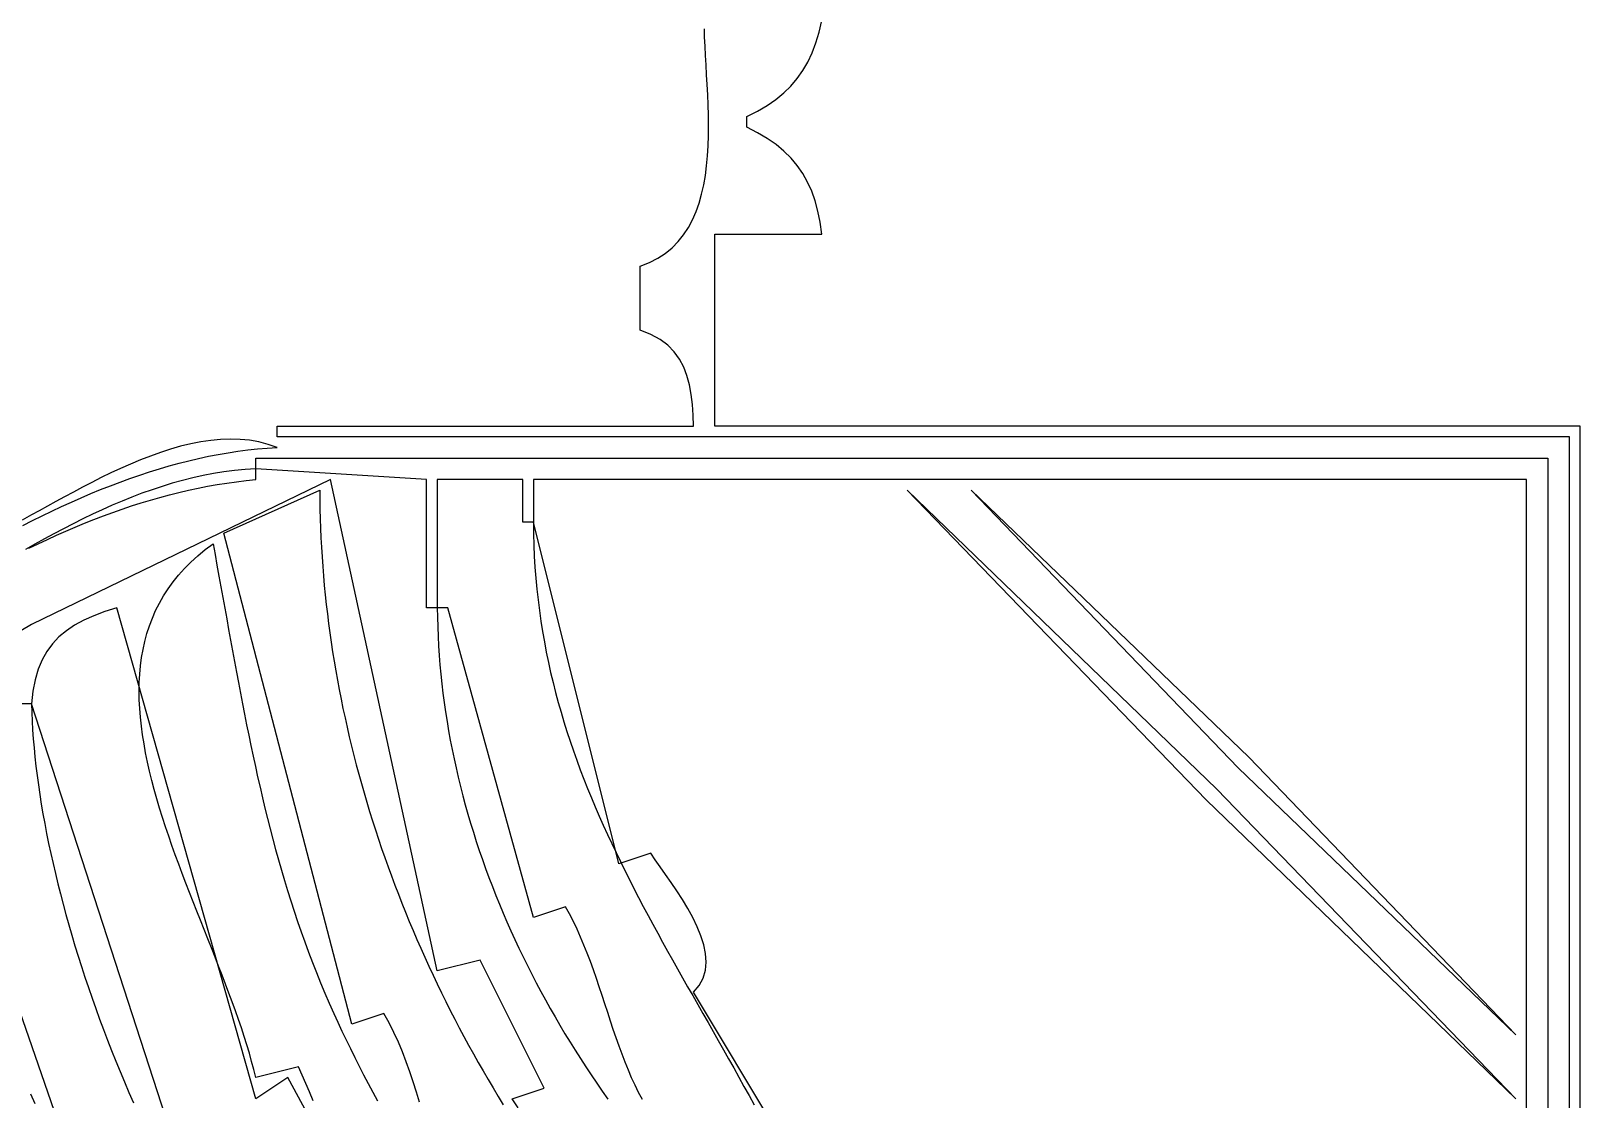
# Model space of a CAD drawing. Header units: metres. Extents: x 169 to 614, y 211 to 1165.
# Drawn here: x 469 to 614, y 351 to 451 of the extents above; entities that cross this region are included whole.
import ezdxf

# ---------------------------------------------------------------- set-up
doc = ezdxf.new("R2010")
doc.units = ezdxf.units.M

msp = doc.modelspace()

# ---------------------------------------------------------------- linework, layer by layer
for p, q in [((532.0339, 450.429), (532.009, 451.2328)), ((542.7508, 450.9183), (543, 452)), ((532.0712, 449.5924), (532.0339, 450.429)), ((542.1046, 448.9787), (542.4536, 449.9128)), ((542.4536, 449.9128), (542.7508, 450.9183)), ((532.1173, 448.7267), (532.0712, 449.5924)), ((532.1689, 447.836), (532.1173, 448.7267)), ((541.6999, 448.1114), (542.1046, 448.9787)), ((532.2223, 446.9241), (532.1689, 447.836)), ((532.2743, 445.9948), (532.2223, 446.9241)), ((540.7082, 446.5576), (541.2357, 447.3059)), ((541.2357, 447.3059), (541.6999, 448.1114)), ((532.3212, 445.0521), (532.2743, 445.9948)), ((539.4481, 445.2132), (540.1136, 445.8616)), ((540.1136, 445.8616), (540.7082, 446.5576)), ((532.3597, 444.0998), (532.3212, 445.0521)), ((532.3862, 443.1417), (532.3597, 444.0998)), ((536.9875, 443.5058), (537.8888, 444.04)), ((537.8888, 444.04), (538.7078, 444.6076)), ((538.7078, 444.6076), (539.4481, 445.2132)), ((532.3973, 442.1818), (532.3862, 443.1417)), ((536, 443), (536.9875, 443.5058)), ((536, 442), (536, 443)), ((532.3593, 440.2719), (532.3895, 441.2239)), ((532.3895, 441.2239), (532.3973, 442.1818)), ((536.9922, 441.4902), (536, 442)), ((537.8975, 440.9495), (536.9922, 441.4902)), ((538.7191, 440.3745), (537.8975, 440.9495)), ((532.3032, 439.3296), (532.3593, 440.2719)), ((539.4598, 439.7619), (538.7191, 440.3745)), ((540.1229, 439.1083), (539.4598, 439.7619)), ((532.0997, 437.4898), (532.2179, 438.401)), ((532.2179, 438.401), (532.3032, 439.3296)), ((540.7114, 438.4104), (540.1229, 439.1083)), ((541.2284, 437.6647), (540.7114, 438.4104)), ((531.7512, 435.7356), (531.9453, 436.6001)), ((531.9453, 436.6001), (532.0997, 437.4898)), ((541.6769, 436.8679), (541.2284, 437.6647)), ((542.06, 436.0167), (541.6769, 436.8679)), ((531.5138, 434.9002), (531.7512, 435.7356)), ((542.3808, 435.1076), (542.06, 436.0167)), ((530.8956, 433.3323), (531.2298, 434.0978)), ((531.2298, 434.0978), (531.5138, 434.9002)), ((542.6423, 434.1374), (542.3808, 435.1076)), ((542.8477, 433.1026), (542.6423, 434.1374)), ((530.0629, 431.9274), (530.5078, 432.6075)), ((530.5078, 432.6075), (530.8956, 433.3323)), ((543, 432), (542.8477, 433.1026)), ((528.9879, 430.7163), (529.5574, 431.2957)), ((529.5574, 431.2957), (530.0629, 431.9274)), ((533, 414), (533, 432)), ((533, 432), (543, 432)), ((526.8604, 429.3312), (527.6429, 429.7302)), ((527.6429, 429.7302), (528.3509, 430.1932)), ((528.3509, 430.1932), (528.9879, 430.7163)), ((526, 429), (526.8604, 429.3312)), ((526, 423), (526, 429)), ((527.0029, 422.6022), (526, 423)), ((527.8607, 422.1285), (527.0029, 422.6022)), ((528.5849, 421.5823), (527.8607, 422.1285)), ((529.1872, 420.9672), (528.5849, 421.5823)), ((529.679, 420.2869), (529.1872, 420.9672)), ((530.072, 419.545), (529.679, 420.2869)), ((530.3776, 418.745), (530.072, 419.545)), ((530.6074, 417.8905), (530.3776, 418.745)), ((530.773, 416.9852), (530.6074, 417.8905)), ((530.8859, 416.0326), (530.773, 416.9852)), ((530.9577, 415.0363), (530.8859, 416.0326)), ((531, 414), (530.9577, 415.0363)), ((492, 413), (492, 414)), ((492, 414), (531, 414)), ((614, 414), (533, 414)), ((614, 340), (614, 414)), ((482.9657, 412.1212), (482.0212, 411.8521)), ((483.9087, 412.3508), (482.9657, 412.1212)), ((484.8481, 412.5369), (483.9087, 412.3508)), ((485.782, 412.6758), (484.8481, 412.5369)), ((486.7084, 412.7635), (485.782, 412.6758)), ((487.6254, 412.7962), (486.7084, 412.7635)), ((488.531, 412.7701), (487.6254, 412.7962)), ((489.4232, 412.6813), (488.531, 412.7701)), ((490.3001, 412.5259), (489.4232, 412.6813)), ((490.1662, 411.8748), (491.0834, 411.9486)), ((491.1596, 412.3001), (490.3001, 412.5259)), ((491.0834, 411.9486), (492, 412)), ((492, 412), (491.1596, 412.3001)), ((613, 413), (492, 413)), ((613, 311), (613, 413)), ((479.1978, 410.8459), (478.2666, 410.4571)), ((480.1353, 411.2106), (479.1978, 410.8459)), ((481.0771, 411.5472), (480.1353, 411.2106)), ((482.0212, 411.8521), (481.0771, 411.5472)), ((481.8965, 410.2868), (482.8155, 410.5392)), ((482.8155, 410.5392), (483.7347, 410.7738)), ((483.7347, 410.7738), (484.654, 410.9901)), ((484.654, 410.9901), (485.5732, 411.1876)), ((485.5732, 411.1876), (486.4924, 411.3658)), ((486.4924, 411.3658), (487.4114, 411.5241)), ((487.4114, 411.5241), (488.3301, 411.6621)), ((488.3301, 411.6621), (489.2484, 411.7792)), ((489.2484, 411.7792), (490.1662, 411.8748)), ((490, 410), (490, 411)), ((490, 411), (611, 411)), ((611, 411), (611, 311)), ((475.5303, 409.1845), (474.6439, 408.7378)), ((476.4309, 409.6226), (475.5303, 409.1845)), ((477.3436, 410.0481), (476.4309, 409.6226)), ((477.3077, 408.7761), (478.2243, 409.1096)), ((478.2666, 410.4571), (477.3436, 410.0481)), ((478.2243, 409.1096), (479.1416, 409.428)), ((479.1416, 409.428), (480.0594, 409.7307)), ((480.0594, 409.7307), (480.9778, 410.0171)), ((480.9778, 410.0171), (481.8965, 410.2868)), ((484.1067, 409.1599), (483.1439, 408.9197)), ((485.0749, 409.3735), (484.1067, 409.1599)), ((486.0486, 409.5592), (485.0749, 409.3735)), ((487.0279, 409.716), (486.0486, 409.5592)), ((488.0129, 409.8425), (487.0279, 409.716)), ((489.0035, 409.9375), (488.0129, 409.8425)), ((490, 410), (489.0035, 409.9375)), ((506, 409), (490, 410)), ((490, 409), (490, 410)), ((497, 409), (469, 395.4213)), ((472.9214, 407.8337), (472.0891, 407.384)), ((473.7736, 408.2862), (472.9214, 407.8337)), ((473.6499, 407.3001), (474.5628, 407.6893)), ((474.6439, 408.7378), (473.7736, 408.2862)), ((474.5628, 407.6893), (475.4768, 408.0654)), ((475.4768, 408.0654), (476.3918, 408.4278)), ((476.3918, 408.4278), (477.3077, 408.7761)), ((479.3465, 407.7171), (478.4102, 407.362)), ((480.288, 408.0516), (479.3465, 407.7171)), ((481.2346, 408.3643), (480.288, 408.0516)), ((481.0301, 407.3398), (481.9191, 407.5792)), ((482.1866, 408.6541), (481.2346, 408.3643)), ((481.9191, 407.5792), (482.8098, 407.8033)), ((483.1439, 408.9197), (482.1866, 408.6541)), ((482.8098, 407.8033), (483.7022, 408.0116)), ((483.7022, 408.0116), (484.5964, 408.2038)), ((484.5964, 408.2038), (485.4924, 408.3797)), ((485.4924, 408.3797), (486.3902, 408.5387)), ((486.3902, 408.5387), (487.2898, 408.6806)), ((487, 404), (496, 408)), ((487.2898, 408.6806), (488.1913, 408.805)), ((488.1913, 408.805), (489.0947, 408.9116)), ((489.0947, 408.9116), (490, 409)), ((496, 408), (496.0043, 407.1103)), ((507, 363), (497, 409)), ((506, 397), (506, 409)), ((515, 409), (507, 409)), ((507, 409), (507, 397)), ((515, 405), (515, 409)), ((609, 409), (516, 409)), ((516, 409), (516, 405)), ((551, 408), (579, 379)), ((580, 380), (551, 408)), ((557, 408), (582, 382)), ((583, 383), (557, 408)), ((609, 316), (609, 409)), ((470.4927, 406.5087), (469.7324, 406.0908)), ((471.2789, 406.9411), (470.4927, 406.5087)), ((470.9184, 406.0588), (471.8275, 406.4843)), ((472.0891, 407.384), (471.2789, 406.9411)), ((471.8275, 406.4843), (472.7381, 406.8983)), ((472.7381, 406.8983), (473.6499, 407.3001)), ((475.6318, 406.1855), (474.7156, 405.7603)), ((476.553, 406.595), (475.6318, 406.1855)), ((477.4791, 406.9876), (476.553, 406.595)), ((476.6104, 405.925), (477.4911, 406.2358)), ((478.4102, 407.362), (477.4791, 406.9876)), ((477.4911, 406.2358), (478.3734, 406.5331)), ((478.3734, 406.5331), (479.2573, 406.8164)), ((479.2573, 406.8164), (480.1429, 407.0854)), ((480.1429, 407.0854), (481.0301, 407.3398)), ((496.0043, 407.1103), (496.0171, 406.2204)), ((496.0171, 406.2204), (496.0383, 405.3303)), ((469, 405.6913), (468.117, 405.2124)), ((468.1999, 404.7179), (469.1044, 405.1751)), ((469.7324, 406.0908), (469, 405.6913)), ((469.1044, 405.1751), (470.0106, 405.6222)), ((470.0106, 405.6222), (470.9184, 406.0588)), ((472.8978, 404.8677), (471.9961, 404.4026)), ((473.8043, 405.3207), (472.8978, 404.8677)), ((473.1034, 404.5531), (473.9779, 404.9146)), ((474.7156, 405.7603), (473.8043, 405.3207)), ((473.9779, 404.9146), (474.8538, 405.264)), ((474.8538, 405.264), (475.7313, 405.6009)), ((475.7313, 405.6009), (476.6104, 405.925)), ((496.0383, 405.3303), (496.0678, 404.4399)), ((516, 405), (515, 405)), ((516, 405), (516.0116, 403.9318)), ((524, 373), (516, 405)), ((470.2066, 403.441), (469.3188, 402.947)), ((469.6204, 402.9926), (470.489, 403.3991)), ((471.099, 403.9266), (470.2066, 403.441)), ((470.489, 403.3991), (471.359, 403.795)), ((471.9961, 404.4026), (471.099, 403.9266)), ((471.359, 403.795), (472.2305, 404.1797)), ((472.2305, 404.1797), (473.1034, 404.5531)), ((499, 358), (487, 404)), ((496.0678, 404.4399), (496.1058, 403.5495)), ((496.1058, 403.5495), (496.152, 402.6589)), ((516.0116, 403.9318), (516.0406, 402.8745)), ((469.3188, 402.947), (468.4354, 402.4456)), ((468.7533, 402.5756), (469.6204, 402.9926)), ((483.9218, 401.279), (484.5672, 401.869)), ((484.5672, 401.869), (485.2596, 402.4429)), ((485.2596, 402.4429), (486, 403)), ((486, 403), (486.1873, 401.986)), ((486.1873, 401.986), (486.3725, 400.9743)), ((496.152, 402.6589), (496.2065, 401.7684)), ((516.0406, 402.8745), (516.0865, 401.8278)), ((516.0865, 401.8278), (516.149, 400.7913)), ((482.7676, 400.0518), (483.3223, 400.6731)), ((483.3223, 400.6731), (483.9218, 401.279)), ((486.3725, 400.9743), (486.5561, 399.965)), ((496.2065, 401.7684), (496.2692, 400.8779)), ((496.2692, 400.8779), (496.34, 399.9875)), ((516.149, 400.7913), (516.2278, 399.765)), ((481.7882, 398.765), (482.2566, 399.4157)), ((482.2566, 399.4157), (482.7676, 400.0518)), ((486.5561, 399.965), (486.7383, 398.9578)), ((486.7383, 398.9578), (486.9196, 397.9528)), ((496.34, 399.9875), (496.4191, 399.0973)), ((496.4191, 399.0973), (496.5062, 398.2073)), ((516.2278, 399.765), (516.3225, 398.7484)), ((480.6279, 396.7307), (480.9749, 397.4221)), ((480.9749, 397.4221), (481.3614, 398.1003)), ((481.3614, 398.1003), (481.7882, 398.765)), ((486.9196, 397.9528), (487.1001, 396.9499)), ((496.5062, 398.2073), (496.6015, 397.3175)), ((516.3225, 398.7484), (516.4329, 397.7414)), ((516.4329, 397.7414), (516.5586, 396.7436)), ((474.8478, 396.2528), (473.9023, 395.8285)), ((475.88, 396.6409), (474.8478, 396.2528)), ((477, 397), (475.88, 396.6409)), ((490, 351), (477, 397)), ((480.0474, 395.3103), (480.3191, 396.0266)), ((480.3191, 396.0266), (480.6279, 396.7307)), ((487.1001, 396.9499), (487.2804, 395.9491)), ((496.6015, 397.3175), (496.7047, 396.4281)), ((496.7047, 396.4281), (496.816, 395.539)), ((507, 397), (506, 397)), ((508, 397), (507, 397)), ((507, 397), (507.0132, 396.1058)), ((507.0132, 396.1058), (507.0382, 395.2128)), ((516, 368), (508, 397)), ((516.5586, 396.7436), (516.6993, 395.7549)), ((469, 395.4213), (420, 367)), ((472.2675, 394.8423), (471.5762, 394.2658)), ((473.0425, 395.3607), (472.2675, 394.8423)), ((473.9023, 395.8285), (473.0425, 395.3607)), ((479.6113, 393.8427), (479.8119, 394.5821)), ((479.8119, 394.5821), (480.0474, 395.3103)), ((487.2804, 395.9491), (487.4606, 394.9503)), ((487.4606, 394.9503), (487.6413, 393.9535)), ((496.816, 395.539), (496.9352, 394.6504)), ((496.9352, 394.6504), (497.0624, 393.7623)), ((507.0382, 395.2128), (507.0747, 394.321)), ((516.6993, 395.7549), (516.8547, 394.775)), ((516.8547, 394.775), (517.0244, 393.8035)), ((470.9678, 393.6242), (470.4411, 392.9101)), ((471.5762, 394.2658), (470.9678, 393.6242)), ((479.3109, 392.3314), (479.4447, 393.0923)), ((479.4447, 393.0923), (479.6113, 393.8427)), ((487.6413, 393.9535), (487.8226, 392.9586)), ((497.0624, 393.7623), (497.1974, 392.8748)), ((507.0747, 394.321), (507.1228, 393.4304)), ((507.1228, 393.4304), (507.1823, 392.5411)), ((517.0244, 393.8035), (517.2081, 392.8404)), ((469.9952, 392.1164), (469.6291, 391.2357)), ((470.4411, 392.9101), (469.9952, 392.1164)), ((479.2088, 391.5606), (479.3109, 392.3314)), ((487.8226, 392.9586), (488.0051, 391.9656)), ((488.0051, 391.9656), (488.1889, 390.9745)), ((497.1974, 392.8748), (497.3403, 391.9878)), ((497.3403, 391.9878), (497.491, 391.1015)), ((507.1823, 392.5411), (507.2532, 391.6532)), ((507.2532, 391.6532), (507.3354, 390.7667)), ((517.2081, 392.8404), (517.4056, 391.8852)), ((517.4056, 391.8852), (517.6164, 390.9378)), ((469.3419, 390.2609), (469.1325, 389.1848)), ((469.6291, 391.2357), (469.3419, 390.2609)), ((479.0954, 389.9906), (479.1373, 390.7802)), ((479.1373, 390.7802), (479.2088, 391.5606)), ((488.1889, 390.9745), (488.3746, 389.9851)), ((497.491, 391.1015), (497.6495, 390.2159)), ((497.6495, 390.2159), (497.8157, 389.3312)), ((507.3354, 390.7667), (507.4288, 389.8816)), ((517.6164, 390.9378), (517.8402, 389.9979)), ((469.1325, 389.1848), (469, 388)), ((479.082, 389.1924), (479.0954, 389.9906)), ((479.096, 388.386), (479.082, 389.1924)), ((488.3746, 389.9851), (488.5623, 388.9976)), ((488.5623, 388.9976), (488.7524, 388.0117)), ((497.8157, 389.3312), (497.9897, 388.4472)), ((507.4288, 389.8816), (507.5333, 388.998)), ((507.5333, 388.998), (507.6488, 388.1161)), ((517.8402, 389.9979), (518.0768, 389.0653)), ((518.0768, 389.0653), (518.3259, 388.1396)), ((469, 388), (468, 388)), ((469, 388), (469.0228, 387.2)), ((482, 348), (469, 388)), ((479.1363, 387.5717), (479.096, 388.386)), ((479.2017, 386.7502), (479.1363, 387.5717)), ((488.7524, 388.0117), (488.9454, 387.0275)), ((497.9897, 388.4472), (498.1712, 387.5641)), ((498.1712, 387.5641), (498.3604, 386.682)), ((507.6488, 388.1161), (507.7753, 387.2357)), ((518.3259, 388.1396), (518.587, 387.2206)), ((469.0228, 387.2), (469.0582, 386.3881)), ((469.0582, 386.3881), (469.1061, 385.5648)), ((479.2913, 385.9218), (479.2017, 386.7502)), ((479.404, 385.0869), (479.2913, 385.9218)), ((488.9454, 387.0275), (489.1415, 386.0448)), ((489.1415, 386.0448), (489.3411, 385.0638)), ((498.3604, 386.682), (498.5572, 385.8009)), ((507.7753, 387.2357), (507.9127, 386.3571)), ((507.9127, 386.3571), (508.0609, 385.4802)), ((518.587, 387.2206), (518.8598, 386.3081)), ((518.8598, 386.3081), (519.1441, 385.4019)), ((469.1061, 385.5648), (469.1664, 384.7303)), ((469.1664, 384.7303), (469.2389, 383.8852)), ((479.5385, 384.246), (479.404, 385.0869)), ((489.3411, 385.0638), (489.5445, 384.0843)), ((498.5572, 385.8009), (498.7616, 384.9208)), ((498.7616, 384.9208), (498.9734, 384.0419)), ((508.0609, 385.4802), (508.2198, 384.605)), ((508.2198, 384.605), (508.3893, 383.7318)), ((519.1441, 385.4019), (519.4395, 384.5016)), ((519.4395, 384.5016), (519.7458, 383.6069)), ((469.2389, 383.8852), (469.3235, 383.0297)), ((469.3235, 383.0297), (469.4201, 382.1643)), ((479.6939, 383.3996), (479.5385, 384.246)), ((479.8691, 382.5481), (479.6939, 383.3996)), ((489.5445, 384.0843), (489.7521, 383.1062)), ((489.7521, 383.1062), (489.9643, 382.1296)), ((498.9734, 384.0419), (499.1927, 383.1641)), ((499.1927, 383.1641), (499.4195, 382.2876)), ((508.3893, 383.7318), (508.5694, 382.8605)), ((519.7458, 383.6069), (520.0624, 382.7178)), ((608, 357), (583, 383)), ((471.4398, 349.0193), (460, 382)), ((469.4201, 382.1643), (469.5286, 381.2895)), ((480.063, 381.6919), (479.8691, 382.5481)), ((480.2745, 380.8315), (480.063, 381.6919)), ((489.9643, 382.1296), (490.1813, 381.1544)), ((499.4195, 382.2876), (499.6537, 381.4123)), ((508.5694, 382.8605), (508.76, 381.9911)), ((508.76, 381.9911), (508.961, 381.1237)), ((520.0624, 382.7178), (520.3893, 381.8338)), ((520.3893, 381.8338), (520.7259, 380.9547)), ((582, 382), (608, 357)), ((469.5286, 381.2895), (469.6489, 380.4055)), ((469.6489, 380.4055), (469.7808, 379.5127)), ((480.5024, 379.9674), (480.2745, 380.8315)), ((490.1813, 381.1544), (490.4035, 380.1805)), ((490.4035, 380.1805), (490.6313, 379.2079)), ((499.6537, 381.4123), (499.8952, 380.5384)), ((499.8952, 380.5384), (500.144, 379.6658)), ((508.961, 381.1237), (509.1723, 380.2585)), ((509.1723, 380.2585), (509.3938, 379.3954)), ((520.7259, 380.9547), (521.0721, 380.0804)), ((521.0721, 380.0804), (521.4274, 379.2104)), ((469.7808, 379.5127), (469.9242, 378.6117)), ((469.9242, 378.6117), (470.079, 377.7027)), ((480.7458, 379.0999), (480.5024, 379.9674)), ((481.0035, 378.2296), (480.7458, 379.0999)), ((490.6313, 379.2079), (490.8649, 378.2365)), ((500.144, 379.6658), (500.4001, 378.7948)), ((500.4001, 378.7948), (500.6635, 377.9252)), ((509.3938, 379.3954), (509.6255, 378.5344)), ((521.4274, 379.2104), (521.7916, 378.3446)), ((579, 379), (608, 351)), ((608, 351), (580, 380)), ((470.079, 377.7027), (470.2451, 376.7862)), ((481.2744, 377.3568), (481.0035, 378.2296)), ((481.5575, 376.4821), (481.2744, 377.3568)), ((490.8649, 378.2365), (491.1049, 377.2664)), ((491.1049, 377.2664), (491.3514, 376.2974)), ((500.6635, 377.9252), (500.9341, 377.0572)), ((509.6255, 378.5344), (509.8673, 377.6758)), ((509.8673, 377.6758), (510.1191, 376.8194)), ((521.7916, 378.3446), (522.1643, 377.4828)), ((522.1643, 377.4828), (522.5452, 376.6245)), ((470.2451, 376.7862), (470.4223, 375.8626)), ((470.4223, 375.8626), (470.6106, 374.9322)), ((481.8517, 375.6059), (481.5575, 376.4821)), ((491.3514, 376.2974), (491.6049, 375.3295)), ((500.9341, 377.0572), (501.2119, 376.1908)), ((501.2119, 376.1908), (501.4968, 375.3261)), ((510.1191, 376.8194), (510.3807, 375.9654)), ((510.3807, 375.9654), (510.6523, 375.1138)), ((522.5452, 376.6245), (522.9341, 375.7697)), ((522.9341, 375.7697), (523.3304, 374.918)), ((470.6106, 374.9322), (470.8098, 373.9955)), ((482.1558, 374.7285), (481.8517, 375.6059)), ((482.4688, 373.8505), (482.1558, 374.7285)), ((491.6049, 375.3295), (491.8657, 374.3626)), ((491.8657, 374.3626), (492.1341, 373.3968)), ((501.4968, 375.3261), (501.7888, 374.4632)), ((501.7888, 374.4632), (502.0878, 373.602)), ((510.6523, 375.1138), (510.9336, 374.2647)), ((510.9336, 374.2647), (511.2245, 373.4182)), ((523.3304, 374.918), (523.7341, 374.0692)), ((470.8098, 373.9955), (471.0197, 373.0528)), ((471.0197, 373.0528), (471.2403, 372.1046)), ((482.7896, 372.9724), (482.4688, 373.8505)), ((483.1171, 372.0945), (482.7896, 372.9724)), ((492.1341, 373.3968), (492.4105, 372.432)), ((502.0878, 373.602), (502.3939, 372.7427)), ((511.2245, 373.4182), (511.5251, 372.5742)), ((523.7341, 374.0692), (524.1446, 373.223)), ((527, 374), (524, 373)), ((524.1446, 373.223), (524.5617, 372.3792)), ((527.4123, 373.3913), (527, 374)), ((527.8766, 372.7272), (527.4123, 373.3913)), ((471.2403, 372.1046), (471.4715, 371.1512)), ((483.4503, 371.2173), (483.1171, 372.0945)), ((492.4105, 372.432), (492.6952, 371.468)), ((492.6952, 371.468), (492.9886, 370.505)), ((502.3939, 372.7427), (502.707, 371.8853)), ((502.707, 371.8853), (503.027, 371.0298)), ((511.5251, 372.5742), (511.8352, 371.7328)), ((511.8352, 371.7328), (512.1547, 370.8942)), ((524.5617, 372.3792), (524.9851, 371.5375)), ((524.9851, 371.5375), (525.4144, 370.6977)), ((528.378, 372.0147), (527.8766, 372.7272)), ((528.9017, 371.2612), (528.378, 372.0147)), ((471.4715, 371.1512), (471.7131, 370.193)), ((471.7131, 370.193), (471.965, 369.2305)), ((483.788, 370.3412), (483.4503, 371.2173)), ((484.1291, 369.4667), (483.788, 370.3412)), ((492.9886, 370.505), (493.291, 369.5428)), ((503.027, 371.0298), (503.3539, 370.1764)), ((503.3539, 370.1764), (503.6877, 369.325)), ((512.1547, 370.8942), (512.4836, 370.0583)), ((512.4836, 370.0583), (512.8218, 369.2253)), ((525.4144, 370.6977), (525.8494, 369.8595)), ((529.4329, 370.4737), (528.9017, 371.2612)), ((529.9567, 369.6595), (529.4329, 370.4737)), ((471.965, 369.2305), (472.227, 368.2641)), ((484.4726, 368.5943), (484.1291, 369.4667)), ((484.8173, 367.7244), (484.4726, 368.5943)), ((493.291, 369.5428), (493.6028, 368.5813)), ((493.6028, 368.5813), (493.9243, 367.6206)), ((503.6877, 369.325), (504.0283, 368.4758)), ((504.0283, 368.4758), (504.3757, 367.6287)), ((512.8218, 369.2253), (513.1691, 368.3951)), ((519, 369), (516, 368)), ((519.3806, 368.3198), (519, 369)), ((525.8494, 369.8595), (526.2897, 369.0226)), ((526.2897, 369.0226), (526.7349, 368.1868)), ((530.4584, 368.8259), (529.9567, 369.6595)), ((530.9232, 367.9799), (530.4584, 368.8259)), ((472.227, 368.2641), (472.4992, 367.294)), ((472.4992, 367.294), (472.7812, 366.3208)), ((485.1623, 366.8574), (484.8173, 367.7244)), ((493.9243, 367.6206), (494.2558, 366.6606)), ((504.3757, 367.6287), (504.7299, 366.7839)), ((513.1691, 368.3951), (513.5256, 367.5678)), ((513.5256, 367.5678), (513.8911, 366.7436)), ((519.7428, 367.6184), (519.3806, 368.3198)), ((520.0882, 366.898), (519.7428, 367.6184)), ((526.7349, 368.1868), (527.1848, 367.3518)), ((527.1848, 367.3518), (527.639, 366.5175)), ((531.3362, 367.1288), (530.9232, 367.9799)), ((531.6826, 366.2798), (531.3362, 367.1288)), ((472.7812, 366.3208), (473.0731, 365.3448)), ((485.5063, 365.9938), (485.1623, 366.8574)), ((485.8483, 365.134), (485.5063, 365.9938)), ((494.2558, 366.6606), (494.5978, 365.7013)), ((494.5978, 365.7013), (494.9505, 364.7425)), ((504.7299, 366.7839), (505.0908, 365.9414)), ((505.0908, 365.9414), (505.4584, 365.1012)), ((513.8911, 366.7436), (514.2656, 365.9223)), ((514.2656, 365.9223), (514.6489, 365.1042)), ((520.4181, 366.1604), (520.0882, 366.898)), ((520.7344, 365.4078), (520.4181, 366.1604)), ((527.639, 366.5175), (528.0973, 365.6834)), ((528.0973, 365.6834), (528.5592, 364.8494)), ((531.9477, 365.4401), (531.6826, 366.2798)), ((473.0731, 365.3448), (473.3747, 364.3664)), ((473.3747, 364.3664), (473.6859, 363.3861)), ((486.1873, 364.2785), (485.8483, 365.134)), ((486.5221, 363.4277), (486.1873, 364.2785)), ((494.9505, 364.7425), (495.3142, 363.7843)), ((505.4584, 365.1012), (505.8327, 364.2635)), ((505.8327, 364.2635), (506.2135, 363.4282)), ((514.6489, 365.1042), (515.041, 364.2892)), ((515.041, 364.2892), (515.4419, 363.4775)), ((521.0384, 364.6422), (520.7344, 365.4078)), ((521.3318, 363.8656), (521.0384, 364.6422)), ((528.5592, 364.8494), (529.0245, 364.0152)), ((532.1166, 364.6168), (531.9477, 365.4401)), ((532.1745, 363.8173), (532.1166, 364.6168)), ((473.6859, 363.3861), (474.0065, 362.4041)), ((486.8516, 362.582), (486.5221, 363.4277)), ((495.3142, 363.7843), (495.6895, 362.8266)), ((495.6895, 362.8266), (496.0765, 361.8693)), ((506.2135, 363.4282), (506.6009, 362.5954)), ((511, 364), (507, 363)), ((517, 352), (511, 364)), ((515.4419, 363.4775), (515.8514, 362.669)), ((515.8514, 362.669), (516.2694, 361.8638)), ((521.6161, 363.0801), (521.3318, 363.8656)), ((521.8928, 362.2877), (521.6161, 363.0801)), ((529.0245, 364.0152), (529.4928, 363.1806)), ((529.4928, 363.1806), (529.9639, 362.3453)), ((531.898, 362.318), (532.1066, 363.0486)), ((532.1066, 363.0486), (532.1745, 363.8173)), ((474.0065, 362.4041), (474.3364, 361.421)), ((474.3364, 361.421), (474.6756, 360.437)), ((487.1748, 361.742), (486.8516, 362.582)), ((487.4906, 360.9081), (487.1748, 361.742)), ((496.0765, 361.8693), (496.4756, 360.9125)), ((506.6009, 362.5954), (506.9949, 361.7653)), ((506.9949, 361.7653), (507.3953, 360.9377)), ((516.2694, 361.8638), (516.6959, 361.062)), ((522.1637, 361.4903), (521.8928, 362.2877)), ((522.4301, 360.6902), (522.1637, 361.4903)), ((529.9639, 362.3453), (530.4373, 361.509)), ((530.4373, 361.509), (530.9128, 360.6715)), ((531, 361), (531.5341, 361.6328)), ((531.5341, 361.6328), (531.898, 362.318)), ((474.6756, 360.437), (475.0239, 359.4527)), ((487.7978, 360.0806), (487.4906, 360.9081)), ((488.0954, 359.2601), (487.7978, 360.0806)), ((496.4756, 360.9125), (496.8872, 359.9561)), ((496.8872, 359.9561), (497.3117, 359)), ((507.3953, 360.9377), (507.8023, 360.1129)), ((507.8023, 360.1129), (508.2156, 359.2908)), ((516.6959, 361.062), (517.1308, 360.2636)), ((517.1308, 360.2636), (517.5741, 359.4687)), ((522.6938, 359.8892), (522.4301, 360.6902)), ((522.9562, 359.0894), (522.6938, 359.8892)), ((530.9128, 360.6715), (531.39, 359.8325)), ((540, 346), (531, 361)), ((531.39, 359.8325), (531.8687, 358.9918)), ((475.0239, 359.4527), (475.3811, 358.4683)), ((475.3811, 358.4683), (475.7471, 357.4844)), ((488.3824, 358.447), (488.0954, 359.2601)), ((488.6575, 357.6417), (488.3824, 358.447)), ((497.3117, 359), (497.6883, 358.1736)), ((502, 359), (499, 358)), ((502.492, 358.1203), (502, 359)), ((508.2156, 359.2908), (508.6353, 358.4715)), ((508.6353, 358.4715), (509.0614, 357.655)), ((517.5741, 359.4687), (518.0255, 358.6774)), ((518.0255, 358.6774), (518.4851, 357.8897)), ((523.2189, 358.2929), (522.9562, 359.0894)), ((523.4834, 357.5017), (523.2189, 358.2929)), ((531.8687, 358.9918), (532.3485, 358.1492)), ((475.7471, 357.4844), (476.1219, 356.5012)), ((488.9198, 356.8448), (488.6575, 357.6417)), ((489.1681, 356.0565), (488.9198, 356.8448)), ((497.6883, 358.1736), (498.0726, 357.3487)), ((498.0726, 357.3487), (498.4645, 356.5255)), ((502.9436, 357.2249), (502.492, 358.1203)), ((503.3592, 356.3158), (502.9436, 357.2249)), ((509.0614, 357.655), (509.4937, 356.8415)), ((509.4937, 356.8415), (509.9324, 356.031)), ((518.4851, 357.8897), (518.9528, 357.1056)), ((518.9528, 357.1056), (519.4285, 356.3253)), ((523.7514, 356.7178), (523.4834, 357.5017)), ((532.3485, 358.1492), (532.829, 357.3042)), ((532.829, 357.3042), (533.3101, 356.4568)), ((476.1219, 356.5012), (476.5053, 355.5192)), ((476.5053, 355.5192), (476.8972, 354.5388)), ((489.4013, 355.2775), (489.1681, 356.0565)), ((498.4645, 356.5255), (498.8638, 355.704)), ((498.8638, 355.704), (499.2706, 354.8841)), ((503.743, 355.3952), (503.3592, 356.3158)), ((504.0995, 354.4651), (503.743, 355.3952)), ((509.9324, 356.031), (510.3773, 355.2235)), ((519.4285, 356.3253), (519.9121, 355.5487)), ((519.9121, 355.5487), (520.4035, 354.776)), ((524.0244, 355.9432), (523.7514, 356.7178)), ((524.304, 355.1801), (524.0244, 355.9432)), ((533.3101, 356.4568), (533.7912, 355.6066)), ((533.7912, 355.6066), (534.2721, 354.7535)), ((476.8972, 354.5388), (477.2975, 353.5604)), ((489.6185, 354.5081), (489.4013, 355.2775)), ((489.8184, 353.7488), (489.6185, 354.5081)), ((494, 354), (490, 353)), ((494.349, 353.235), (494, 354)), ((499.2706, 354.8841), (499.6847, 354.0661)), ((499.6847, 354.0661), (500.1063, 353.25)), ((504.4329, 353.5276), (504.0995, 354.4651)), ((510.3773, 355.2235), (510.8283, 354.4191)), ((510.8283, 354.4191), (511.2856, 353.6178)), ((520.4035, 354.776), (520.9027, 354.0071)), ((520.9027, 354.0071), (521.4095, 353.2422)), ((524.5917, 354.4304), (524.304, 355.1801)), ((524.8891, 353.6961), (524.5917, 354.4304)), ((534.2721, 354.7535), (534.7526, 353.897)), ((477.2975, 353.5604), (477.706, 352.5843)), ((477.706, 352.5843), (478.1226, 351.611)), ((490, 353), (489.8184, 353.7488)), ((493, 353), (490, 351)), ((499, 342), (493, 353)), ((494.6925, 352.4499), (494.349, 353.235)), ((500.1063, 353.25), (500.5351, 352.4357)), ((504.7476, 352.5847), (504.4329, 353.5276)), ((505.048, 351.6387), (504.7476, 352.5847)), ((511.2856, 353.6178), (511.7489, 352.8197)), ((511.7489, 352.8197), (512.2183, 352.0249)), ((521.4095, 353.2422), (521.924, 352.4813)), ((521.924, 352.4813), (522.4459, 351.7244)), ((525.1977, 352.9793), (524.8891, 353.6961)), ((525.5192, 352.2821), (525.1977, 352.9793)), ((534.7526, 353.897), (535.2322, 353.0371)), ((535.2322, 353.0371), (535.7106, 352.1733)), ((468.9112, 351.4854), (469.3028, 350.5793)), ((478.1226, 351.611), (478.5472, 350.6409)), ((495.0313, 351.646), (494.6925, 352.4499)), ((495.3663, 350.825), (495.0313, 351.646)), ((500.5351, 352.4357), (500.9711, 351.6235)), ((500.9711, 351.6235), (501.4143, 350.8133)), ((505.3385, 350.6915), (505.048, 351.6387)), ((512.2183, 352.0249), (512.6938, 351.2334)), ((512.6938, 351.2334), (513.1753, 350.4453)), ((514, 351), (517, 352)), ((522.4459, 351.7244), (522.9753, 350.9717)), ((525.855, 351.6064), (525.5192, 352.2821)), ((526.2068, 350.9543), (525.855, 351.6064)), ((535.7106, 352.1733), (536.1875, 351.3056)), ((536.1875, 351.3056), (536.6627, 350.4335)), ((514.5792, 350.1539), (514, 351))]:
    msp.add_line(p, q)

doc.saveas('drawing.dxf')
